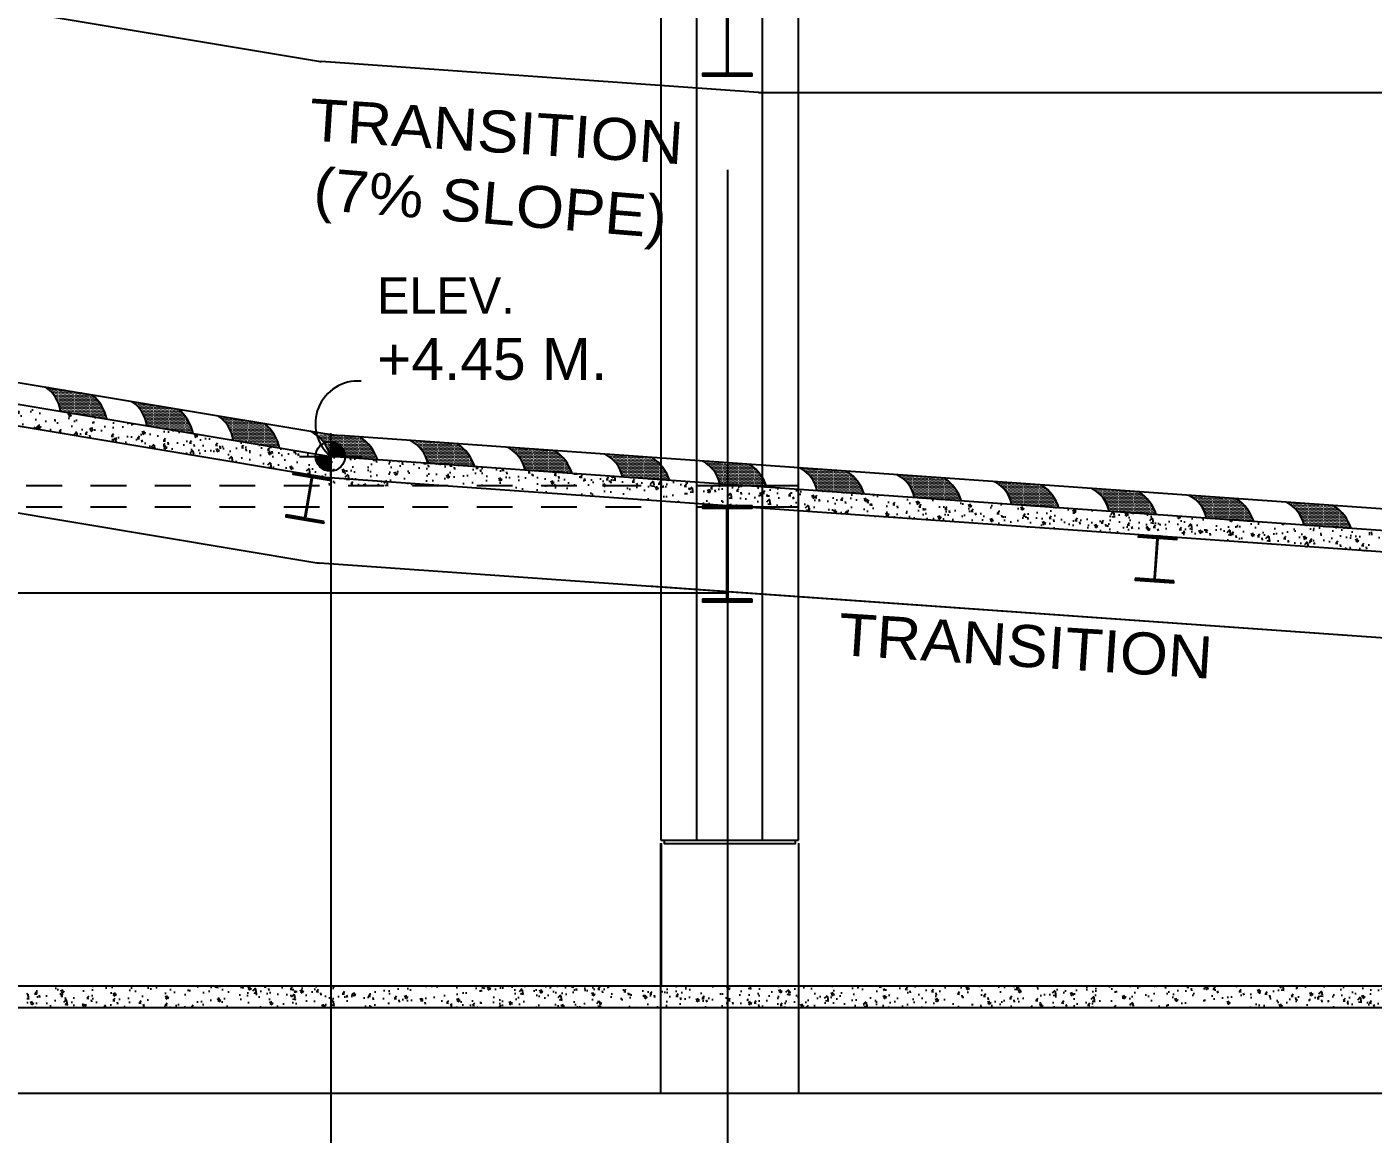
# Model space of a CAD drawing. Header units: millimetres. Extents: x 2148 to 2681, y 758 to 986.
# Drawn here: x 2197.396 to 2202.103, y 784.384 to 788.257 of the extents above; entities that cross this region are included whole.
import ezdxf

# ---------------------------------------------------------------- set-up
doc = ezdxf.new("R2010")
doc.units = ezdxf.units.MM
doc.linetypes.add('CENTER2', pattern=[28.575, 19.05, -3.175, 3.175, -3.175])
doc.linetypes.add('HIDDEN2', pattern=[0.1875, 0.125, -0.0625])
for name, color, linetype in [('0.4', 121, 'Continuous'), ('4CO', 4, 'Continuous'), ('D', 1, 'Continuous'), ('DR', 7, 'Continuous'), ('hacht', 8, 'Continuous'), ('HATCH', 8, 'Continuous'), ('S_GRID LINES', 252, 'Continuous')]:
    doc.layers.add(name, color=color, linetype=linetype)
doc.styles.add('ARIALNW', font='ARIALN.TTF')
doc.styles.add('MMTX$0$ESMX$0$X-OPTA1D', font='x-opta1d')
doc.dimstyles.new('DIM 200', dxfattribs={"dimtxt": 0.36, "dimasz": 0.35, "dimexe": 0.1, "dimexo": 0, "dimgap": 0.08, "dimtad": 1, "dimlfac": 2, "dimrnd": 0.005, "dimzin": 1, "dimdsep": 46, "dimtxsty": 'ARIALNW', "dimcen": 0.09, "dimclrd": 6, "dimclre": 6, "dimclrt": 13, "dimadec": 0, "dimazin": 0, "dimtfac": 1, "dimtofl": 0, "dimtmove": 2, "dimatfit": 3, "dimfxl": 1, "dimtolj": 1, "dimtzin": 0, "dimarcsym": 0})
pattern_1 = [(50, (280.88047, -748.60761), (0.0910923345, -0.0079695428), [0.009525, -0.104775]), (355, (280.88047, -748.60761), (-0.017621413, 0.0955283214), [0.00762, -0.08382]), (100.451, (280.88806, -748.60828), (0.0734712508, 0.087558344), [0.008095, -0.089045]), (46.1842, (280.88047, -748.58221), (0.1355395204, -0.021021164), [0.0142875, -0.1571625]), (96.6356, (280.89177, -748.58396), (0.118702117, 0.123712778), [0.0121425, -0.1335675]), (351.184, (280.88047, -748.58221), (0.118702303, 0.123712559), [0.01143, -0.12573]), (21, (280.89317, -748.58856), (0.07580744, -0.0511327593), [0.009525, -0.104775]), (326, (280.89317, -748.58856), (0.030901014, 0.092093983), [0.00762, -0.08382]), (71.4514, (280.89949, -748.59282), (0.1067082454, 0.040961429), [0.008095, -0.089045]), (37.5, (280.88047, -748.607613), (0.00154430163, 0.04227751944), [0, -0.082804, 0, -0.08509, 0, -0.0841375]), (7.5, (280.88047, -748.607613), (0.03340983126, 0.0500902874), [0, -0.048514, 0, -0.080899, 0, -0.0320675]), (327.5, (280.85215, -748.607613), (0.0677952976, -0.002864372), [0, -0.03175, 0, -0.09906, 0, -0.131445]), (317.5, (280.83945, -748.607613), (0.0740645907, 0.0127132455), [0, -0.041275, 0, -0.065786, 0, -0.093345])]
pattern_2 = [(1e-30, (535.8163574, -718.4118884), (0.00238125, 0.0047625), [0, -0.0047625])]
pattern_3 = [(360, (535.8163574, -718.4118884), (0.00238125, 0.0047625), [0, -0.0047625])]

# ---------------------------------------------------------------- blocks, each defined once
blk = doc.blocks.new('*D2224')
at = {"layer": 'D', "color": 6, "lineweight": -2, "transparency": 16777216}
for p, q in [((2198.4586, 786.7546), (2198.4586, 783.446)), ((2202.7065, 786.4546), (2202.7065, 783.446)), ((2202.3565, 783.546), (2198.8086, 783.546))]:
    blk.add_line(p, q, dxfattribs=at)
at = {"layer": 'D', "color": 6, "transparency": 16777216}
for points in [[(2198.8086, 783.6043), (2198.8086, 783.4877), (2198.4586, 783.546)], [(2202.3565, 783.6043), (2202.3565, 783.4877), (2202.7065, 783.546)]]:
    blk.add_solid(points, dxfattribs=at)
at = {"layer": 'Defpoints', "color": 0, "transparency": 16777216}
for p in [(2198.4586, 786.7546, 0), (2202.7065, 786.4546, 0), (2198.4586, 783.546)]:
    blk.add_point(p, dxfattribs=at)
at = {"layer": 'D', "color": 13, "transparency": 16777216, "insert": (2200.5826, 783.7588), "char_height": 0.26, "attachment_point": 5, "style": 'ARIALNW'}
blk.add_mtext('\\A1;8.50', dxfattribs=at)
blk = doc.blocks.new('*D2228')
at = {"layer": 'D', "color": 6, "lineweight": -2, "transparency": 16777216}
for p, q in [((2189.9962, 788.1673), (2189.9962, 783.446)), ((2198.4586, 786.2777), (2198.4586, 783.446)), ((2190.3462, 783.546), (2198.1086, 783.546))]:
    blk.add_line(p, q, dxfattribs=at)
at = {"layer": 'D', "color": 6, "transparency": 16777216}
for points in [[(2190.3462, 783.6043), (2190.3462, 783.4877), (2189.9962, 783.546)], [(2198.1086, 783.6043), (2198.1086, 783.4877), (2198.4586, 783.546)]]:
    blk.add_solid(points, dxfattribs=at)
at = {"layer": 'Defpoints', "color": 0, "transparency": 16777216}
for p in [(2189.9962, 788.1673), (2198.4586, 786.2777), (2198.4586, 783.546)]:
    blk.add_point(p, dxfattribs=at)
at = {"layer": 'D', "color": 13, "transparency": 16777216, "insert": (2194.2274, 783.7588), "char_height": 0.26, "attachment_point": 5, "style": 'ARIALNW'}
blk.add_mtext('\\A1;16.95', dxfattribs=at)
blk = doc.blocks.new('CROSS')
for points in [[(1929.661, 1536.438), (1929.661, 1536.31), (1929.784, 1536.31, 0.403523)], [(1929.661, 1536.182), (1929.661, 1536.31), (1929.527, 1536.31, 0.424985)]]:
    blk.add_hatch(color=2).paths.add_polyline_path(points)
at = {"color": 2}
for p, q in [((1929.661, 1536.104), (1929.661, 1536.512)), ((1929.388, 1536.31), (1929.927, 1536.31))]:
    blk.add_line(p, q, dxfattribs=at)
blk.add_circle((1929.656, 1536.31), 0.128, dxfattribs=at)

msp = doc.modelspace()

# ---------------------------------------------------------------- hatches: boundary and pattern name
at = {"layer": 'D'}
h = msp.add_hatch(dxfattribs=at)
h.set_pattern_fill('AR-CONC', color=256, scale=0.0005, style=0)
h.set_pattern_definition(pattern_1)
h.paths.add_polyline_path([(2197.6064234, 786.8208213), (2197.6442348, 786.8905469), (2196.4321744, 787.0928884), (2196.408964, 787.0207253)])
h = msp.add_hatch(dxfattribs=at)
h.set_pattern_fill('DOTS', color=256, scale=0.003, style=0)
h.set_pattern_definition(pattern_3)
h.paths.add_polyline_path([(2197.6232146, 786.9700939), (2197.4599001, 786.9973577, -0.226428862), (2197.5127436, 786.9124981), (2197.6754127, 786.8853421, 0.168391638)])
h = msp.add_hatch(dxfattribs=at)
h.set_pattern_fill('DOTS', color=256, scale=0.003, style=0)
h.set_pattern_definition(pattern_3)
h.paths.add_polyline_path([(2197.9250377, 786.9197076), (2197.7617231, 786.9469713, -0.226428862), (2197.8145666, 786.8621117), (2197.9772357, 786.8349557, 0.168391638)])
h = msp.add_hatch(dxfattribs=at)
h.set_pattern_fill('AR-CONC', color=256, scale=0.0005, style=0)
h.set_pattern_definition(pattern_1)
h.paths.add_polyline_path([(2197.6442348, 786.8905469), (2197.6064234, 786.8208213), (2198.4469778, 786.680499), (2198.4586034, 786.7545961)])
h = msp.add_hatch(dxfattribs=at)
h.set_pattern_fill('DOTS', color=256, scale=0.003, style=0)
h.set_pattern_definition(pattern_3)
h.paths.add_polyline_path([(2198.2268607, 786.8693212), (2198.0635461, 786.8965849, -0.226428862), (2198.1163896, 786.8117253), (2198.2790588, 786.7845693, 0.168391638)])
at = {"layer": 'D', "extrusion": (2.04865e-08, -2.09146e-09, 1)}
h = msp.add_hatch(dxfattribs=at)
h.set_pattern_fill('DOTS', color=256, scale=0.003, style=0)
h.set_pattern_definition(pattern_2)
h.paths.add_polyline_path([(2198.5612454, 786.8225346), (2198.396082, 786.8341979, -0.226428862), (2198.4567301, 786.7547284), (2198.6212406, 786.7431112, 0.168391638)])
h = msp.add_hatch(dxfattribs=at)
h.set_pattern_fill('DOTS', color=256, scale=0.003, style=0)
h.set_pattern_definition(pattern_2)
h.paths.add_polyline_path([(2198.9016866, 786.7984938), (2198.7365232, 786.8101571, -0.226428862), (2198.7971713, 786.7306876), (2198.9616818, 786.7190704, 0.168391638)])
h = msp.add_hatch(dxfattribs=at)
h.set_pattern_fill('DOTS', color=256, scale=0.003, style=0)
h.set_pattern_definition(pattern_2)
h.paths.add_polyline_path([(2199.2421278, 786.774453), (2199.0769644, 786.7861163, -0.226428862), (2199.1376125, 786.7066467), (2199.302123, 786.6950295, 0.168391638)])
at = {"layer": 'D'}
h = msp.add_hatch(dxfattribs=at)
h.set_pattern_fill('AR-CONC', color=256, scale=0.0005, style=0)
h.set_pattern_definition(pattern_1)
h.paths.add_polyline_path([(2198.4586034, 786.7545961), (2198.4425284, 786.6521405), (2199.6130364, 786.6521405), (2199.6130364, 786.6730739)])
at = {"layer": 'D', "extrusion": (2.04865e-08, -2.09146e-09, 1)}
h = msp.add_hatch(dxfattribs=at)
h.set_pattern_fill('DOTS', color=256, scale=0.003, style=0)
h.set_pattern_definition(pattern_2)
h.paths.add_polyline_path([(2199.582569, 786.7504121), (2199.4174056, 786.7620754, -0.226428862), (2199.4780537, 786.6826059), (2199.6425643, 786.6709887, 0.168391638)])
h = msp.add_hatch(dxfattribs=at)
h.set_pattern_fill('DOTS', color=256, scale=0.003, style=0)
h.set_pattern_definition(pattern_2)
h.paths.add_polyline_path([(2199.9230102, 786.7263713), (2199.7578468, 786.7380346, -0.226428862), (2199.8184949, 786.6585651), (2199.9830055, 786.6469479, 0.168391638)])
h = msp.add_hatch(dxfattribs=at)
h.set_pattern_fill('DOTS', color=256, scale=0.003, style=0)
h.set_pattern_definition(pattern_2)
h.paths.add_polyline_path([(2200.2634514, 786.7023305), (2200.0982881, 786.7139938, -0.226428862), (2200.1589361, 786.6345242), (2200.3234467, 786.622907, 0.168391638)])
h = msp.add_hatch(dxfattribs=at)
h.set_pattern_fill('DOTS', color=256, scale=0.003, style=0)
h.set_pattern_definition(pattern_2)
h.paths.add_polyline_path([(2200.6038926, 786.6782896), (2200.4387293, 786.6899529, -0.226428862), (2200.4993773, 786.6104834), (2200.6638879, 786.5988662, 0.168391638)])
at = {"layer": 'D'}
h = msp.add_hatch(dxfattribs=at)
h.set_pattern_fill('AR-CONC', color=256, scale=0.0005, style=0)
h.set_pattern_definition(pattern_1)
h.paths.add_polyline_path([(2199.6130364, 786.5978871), (2199.6130364, 786.6521405), (2198.8447567, 786.6521405)])
h = msp.add_hatch(dxfattribs=at)
h.set_pattern_fill('AR-CONC', color=256, scale=0.0005, style=0)
h.set_pattern_definition(pattern_1)
h.paths.add_polyline_path([(2200.0933504, 786.5777139), (2200.0933504, 786.6391557), (2199.9673305, 786.6480548), (2199.9673305, 786.5777139)])
h.paths.add_polyline_path([(2199.9094732, 786.6521405), (2199.8450451, 786.6521405), (2199.8450451, 786.5815034), (2199.9316787, 786.5815034), (2199.9316787, 786.5777139), (2199.9673305, 786.5777139), (2199.9673305, 786.6480548)])
h.paths.add_polyline_path([(2199.8450451, 786.6521405), (2199.738431, 786.6521405), (2199.738431, 786.5890321), (2199.8450451, 786.5815034)])
h.paths.add_polyline_path([(2199.738431, 786.6642189), (2199.6130364, 786.6730739), (2199.6130364, 786.5978871), (2199.738431, 786.5890321)])
h = msp.add_hatch(dxfattribs=at)
h.set_pattern_fill('AR-CONC', color=256, scale=0.0005, style=0)
h.set_pattern_definition(pattern_1)
h.paths.add_polyline_path([(2201.0810663, 786.5694064), (2200.0933504, 786.6391557), (2200.0933504, 786.5639689), (2201.0810663, 786.4942197)])
at = {"layer": 'D', "extrusion": (2.04865e-08, -2.09146e-09, 1)}
h = msp.add_hatch(dxfattribs=at)
h.set_pattern_fill('DOTS', color=256, scale=0.003, style=0)
h.set_pattern_definition(pattern_2)
h.paths.add_polyline_path([(2200.9443338, 786.6542488), (2200.7791705, 786.6659121, -0.226428862), (2200.8398185, 786.5864425), (2201.0043291, 786.5748254, 0.168391638)])
h = msp.add_hatch(dxfattribs=at)
h.set_pattern_fill('DOTS', color=256, scale=0.003, style=0)
h.set_pattern_definition(pattern_2)
h.paths.add_polyline_path([(2201.2847751, 786.630208), (2201.1196117, 786.6418712, -0.226428862), (2201.1802597, 786.5624017), (2201.3447703, 786.5507845, 0.168391638)])
h = msp.add_hatch(dxfattribs=at)
h.set_pattern_fill('DOTS', color=256, scale=0.003, style=0)
h.set_pattern_definition(pattern_2)
h.paths.add_polyline_path([(2201.6252163, 786.6061671), (2201.4600529, 786.6178304, -0.226428862), (2201.5207009, 786.5383609), (2201.6852115, 786.5267437, 0.168391638)])
h = msp.add_hatch(dxfattribs=at)
h.set_pattern_fill('DOTS', color=256, scale=0.003, style=0)
h.set_pattern_definition(pattern_2)
h.paths.add_polyline_path([(2201.9656575, 786.5821263), (2201.8004941, 786.5937896, -0.226428862), (2201.8611421, 786.51432), (2202.0256527, 786.5027028, 0.168391638)])
at = {"layer": 'D'}
h = msp.add_hatch(dxfattribs=at)
h.set_pattern_fill('AR-CONC', color=256, scale=0.0005, style=0)
h.set_pattern_definition(pattern_1)
h.paths.add_polyline_path([(2202.1510765, 786.4938458), (2201.0810663, 786.5694064), (2201.0810663, 786.4942197), (2202.1510765, 786.4186591)])
h = msp.add_hatch(dxfattribs=at)
h.set_pattern_fill('AR-CONC', color=256, scale=0.0005, style=0)
h.set_pattern_definition(pattern_1)
h.paths.add_polyline_path([(2198.7507391, 784.9021405), (2197.3958172, 784.9021405), (2197.3958172, 784.8271405), (2198.7507391, 784.8271405)])
h = msp.add_hatch(dxfattribs=at)
h.set_pattern_fill('AR-CONC', color=256, scale=0.0005, style=0)
h.set_pattern_definition(pattern_1)
h.paths.add_polyline_path([(2200.0382677, 784.9021405), (2198.7507391, 784.9021405), (2198.7507391, 784.8271405), (2200.0382677, 784.8271405)])
h = msp.add_hatch(dxfattribs=at)
h.set_pattern_fill('AR-CONC', color=256, scale=0.0005, style=0)
h.set_pattern_definition(pattern_1)
h.paths.add_polyline_path([(2201.1703588, 784.9021405), (2200.0382677, 784.9021405), (2200.0382677, 784.8271405), (2201.1703588, 784.8271405)])
h = msp.add_hatch(dxfattribs=at)
h.set_pattern_fill('AR-CONC', color=256, scale=0.0005, style=0)
h.set_pattern_definition(pattern_1)
h.paths.add_polyline_path([(2202.5275224, 784.9021405), (2201.1726004, 784.9021405), (2201.1726004, 784.8271405), (2202.5275224, 784.8271405)])
at = {"layer": 'HATCH', "ltscale": 0.5}
h = msp.add_hatch(dxfattribs=at)
h.set_pattern_fill('ANSI31', color=256, scale=0.008573, style=0)
h.set_pattern_definition([(45, (70564.4954713, 3144.7176549), (-0.000757771095196, 0.000757771095196), [])])
edge = h.paths.add_edge_path()
edge.add_line((2199.9316788, 788.0942196), (2199.8508271, 788.0942196))
edge.add_arc((2199.8508271, 788.0975629), 0.0033433, 174.0972671, 269.9999999, ccw=False)
edge.add_line((2199.8475015, 788.0979067), (2199.8475015, 788.3150649))
edge.add_arc((2199.8508271, 788.3154088), 0.0033433, 89.6345545, 185.9027327, ccw=False)
edge.add_line((2199.8508484, 788.318752), (2199.9316788, 788.318752))
edge.add_line((2199.9316788, 788.318752), (2199.9316788, 788.3273252))
edge.add_line((2199.9316788, 788.3273252), (2199.7584117, 788.3273252))
edge.add_line((2199.7584117, 788.3273252), (2199.7584117, 788.318752))
edge.add_line((2199.7584117, 788.318752), (2199.8390069, 788.318752))
edge.add_arc((2199.8390282, 788.3154088), 0.0033433, -4.2920934, 90.3654452, ccw=False)
edge.add_line((2199.8423622, 788.3151585), (2199.8423622, 788.0978131))
edge.add_arc((2199.8390282, 788.0975629), 0.0033433, -89.9999996, 4.2920937, ccw=False)
edge.add_line((2199.8390282, 788.0942196), (2199.7584117, 788.0942196))
edge.add_line((2199.7584117, 788.0942196), (2199.7584117, 788.0856464))
edge.add_line((2199.7584117, 788.0856464), (2199.9316788, 788.0856464))
edge.add_line((2199.9316788, 788.0856464), (2199.9316788, 788.0942196))
h = msp.add_hatch(dxfattribs=at)
h.set_pattern_fill('ANSI31', color=256, scale=0.006687, angle=-9.564972, style=0)
h.set_pattern_definition([(35.4350279525, (55086.9122674, -6261.5395661), (-0.000484630131475, 0.000681058676674), [])])
edge = h.paths.add_edge_path()
edge.add_line((2198.4352162, 786.5270555), (2198.3730287, 786.5375346))
edge.add_arc((2198.373462, 786.5401061), 0.0026078, 164.532295, 260.4350279, ccw=False)
edge.add_line((2198.3709487, 786.5408016), (2198.3941254, 786.678342))
edge.add_arc((2198.3967279, 786.6781754), 0.0026078, 80.0695825, 176.3377607, ccw=False)
edge.add_line((2198.3971776, 786.6807442), (2198.4593487, 786.6702678))
edge.add_line((2198.4593487, 786.6702678), (2198.4604599, 786.6768619))
edge.add_line((2198.4604599, 786.6768619), (2198.3271905, 786.699319))
edge.add_line((2198.3271905, 786.699319), (2198.3260793, 786.6927248))
edge.add_line((2198.3260793, 786.6927248), (2198.3880696, 786.6822789))
edge.add_arc((2198.3876527, 786.6797047), 0.0026078, -13.8570655, 80.8004731, ccw=False)
edge.add_line((2198.3901846, 786.6790801), (2198.3669836, 786.5413957))
edge.add_arc((2198.3643868, 786.5416354), 0.0026078, 260.4350283, 354.7271216, ccw=False)
edge.add_line((2198.3639535, 786.5390638), (2198.3019468, 786.5495125))
edge.add_line((2198.3019468, 786.5495125), (2198.3008356, 786.5429184))
edge.add_line((2198.3008356, 786.5429184), (2198.4341051, 786.5204613))
edge.add_line((2198.4341051, 786.5204613), (2198.4352162, 786.5270555))
h = msp.add_hatch(dxfattribs=at)
h.set_pattern_fill('ANSI31', color=256, scale=0.008573, style=0)
h.set_pattern_definition([(45, (70564.4954712, 3142.9718331), (-0.000757771095196, 0.000757771095196), [])])
edge = h.paths.add_edge_path()
edge.add_line((2199.9316787, 786.2548549), (2199.850827, 786.2548549))
edge.add_arc((2199.850827, 786.2581983), 0.0033433, 174.0972671, 269.9999999, ccw=False)
edge.add_line((2199.8475014, 786.2585421), (2199.8475014, 786.5692431))
edge.add_arc((2199.850827, 786.5695869), 0.0033433, 89.6345545, 185.9027327, ccw=False)
edge.add_line((2199.8508483, 786.5729302), (2199.9316787, 786.5729302))
edge.add_line((2199.9316787, 786.5729302), (2199.9316787, 786.5815034))
edge.add_line((2199.9316787, 786.5815034), (2199.7584116, 786.5815034))
edge.add_line((2199.7584116, 786.5815034), (2199.7584116, 786.5729302))
edge.add_line((2199.7584116, 786.5729302), (2199.8390068, 786.5729302))
edge.add_arc((2199.8390281, 786.5695869), 0.0033433, -4.2920934, 90.3654452, ccw=False)
edge.add_line((2199.8423621, 786.5693367), (2199.8423621, 786.2584485))
edge.add_arc((2199.8390281, 786.2581983), 0.0033433, -89.9999996, 4.2920936, ccw=False)
edge.add_line((2199.8390281, 786.2548549), (2199.7584116, 786.2548549))
edge.add_line((2199.7584116, 786.2548549), (2199.7584116, 786.2462817))
edge.add_line((2199.7584116, 786.2462817), (2199.9316787, 786.2462817))
edge.add_line((2199.9316787, 786.2462817), (2199.9316787, 786.2548549))
h = msp.add_hatch(dxfattribs=at)
h.set_pattern_fill('ANSI31', color=256, scale=0.006687, angle=-4.0393338, style=0)
h.set_pattern_definition([(40.9606661949, (55522.7884023, -1136.3042781), (-0.000547958083558, 0.000631228345426), [])])
edge = h.paths.add_edge_path()
edge.add_line((2201.4065011, 786.3189417), (2201.3435935, 786.3233841))
edge.add_ellipse((2201.3437772, 786.3259854), major_axis=(0, 0.0026078), ratio=1, start_angle=80.0579333, end_angle=175.9606661, ccw=False)
edge.add_line((2201.3412085, 786.3264356), (2201.3510337, 786.4655686))
edge.add_ellipse((2201.3536401, 786.4656534), major_axis=(0, 0.0026078), ratio=1, start_angle=-4.4047793, end_angle=91.8633989, ccw=False)
edge.add_line((2201.3538403, 786.4682535), (2201.4167314, 786.4638123))
edge.add_line((2201.4167314, 786.4638123), (2201.4172025, 786.4704828))
edge.add_line((2201.4172025, 786.4704828), (2201.2823899, 786.4800028))
edge.add_line((2201.2823899, 786.4800028), (2201.2819188, 786.4733324))
edge.add_line((2201.2819188, 786.4733324), (2201.3446269, 786.4689041))
edge.add_ellipse((2201.3444598, 786.4663017), major_axis=(0, 0.0026078), ratio=1, start_angle=261.6685727, end_angle=356.3261113, ccw=False)
edge.add_line((2201.3470401, 786.4659238), (2201.3372047, 786.3266452))
edge.add_ellipse((2201.3345969, 786.3266337), major_axis=(0, 0.0026078), ratio=1, start_angle=175.9606666, end_angle=270.2527599, ccw=False)
edge.add_line((2201.3344132, 786.3240324), (2201.2716885, 786.3284618))
edge.add_line((2201.2716885, 786.3284618), (2201.2712175, 786.3217913))
edge.add_line((2201.2712175, 786.3217913), (2201.4060301, 786.3122713))
edge.add_line((2201.4060301, 786.3122713), (2201.4065011, 786.3189417))

# ---------------------------------------------------------------- linework, layer by layer
at = {"color": 2}
for p, q in [((2189.9720182, 788.0953099, 0), (2198.4469778, 786.680499, 0)), ((2202.698623, 786.3799931, 0), (2198.4545047, 786.6796988, 0))]:
    msp.add_line(p, q, dxfattribs=at)
at = {"ltscale": 0.05}
for p, q in [((2199.6130364, 785.411652, 0), (2200.0933504, 785.411652, 0)), ((2199.6130364, 785.411652, -0.0000001), (2200.0933504, 785.411652, -0.0000001)), ((2199.738431, 785.411652, 0), (2199.9673305, 785.411652, 0))]:
    msp.add_line(p, q, dxfattribs=at)
at = {"color": 2}
for centre in [(2198.431487, 788.2349119, 0.0000039), (2198.4615488, 786.7794504, 0.0000039)]:
    msp.add_arc(centre, 0.1, 260.5224335, 265.9606662, dxfattribs=at)
at = {"layer": '0.4', "color": 4, "ltscale": 0.5}
for p in [(2189.996172, 788.1673155, 0), (2202.7065351, 786.4546212, 0)]:
    msp.add_line(p, (2198.4586034, 786.7545961, 0), dxfattribs=at)
at = {"layer": '4CO', "ltscale": 0.5}
for p, q in [((2199.6130364, 785.4021405, 0), (2199.6130364, 784.9021405, 0)), ((2200.0933504, 785.4021405, 0), (2200.0933504, 784.9021405, 0))]:
    msp.add_line(p, q, dxfattribs=at)
at = {"layer": '4CO'}
msp.add_line((2177.5935748, 784.5271405, 0), (2217.5266552, 784.5271405, 0), dxfattribs=at)
at = {"layer": 'D', "color": 8, "ltscale": 0.5}
for p, q in [((2199.6130364, 785.411652, -0.0000001), (2199.6130364, 791.8271405, -0.0000001)), ((2200.0933504, 785.411652, 0), (2200.0933504, 791.8271405, 0))]:
    msp.add_line(p, q, dxfattribs=at)
at = {"layer": 'D', "color": 3, "ltscale": 0.5}
for p, q in [((2199.738431, 785.411652, 0), (2199.738431, 791.8271405, 0)), ((2199.9673305, 785.411652, 0), (2199.9673305, 791.8271405, 0))]:
    msp.add_line(p, q, dxfattribs=at)
at = {"layer": 'D', "ltscale": 0.5}
for p, q in [((2199.6127251, 785.411652, 0), (2200.0930364, 785.411652, 0)), ((2199.6130364, 785.411652, 0), (2200.0933478, 785.411652, 0))]:
    msp.add_line(p, q, dxfattribs=at)
at = {"layer": 'D', "color": 3, "ltscale": 0.5}
for points, elevation in [([(2199.9316788, 788.0942196), (2199.8508271, 788.0942196, -0.444720244), (2199.8475015, 788.0979067), (2199.8475015, 788.3150649, -0.446631522), (2199.8508484, 788.318752), (2199.9316788, 788.318752), (2199.9316788, 788.3273252), (2199.7584117, 788.3273252), (2199.7584117, 788.318752), (2199.8390069, 788.318752, -0.438228127), (2199.8423622, 788.3151585), (2199.8423622, 788.0978131, -0.436328672), (2199.8390282, 788.0942196), (2199.7584117, 788.0942196), (2199.7584117, 788.0856464), (2199.9316788, 788.0856464)], 0), ([(2198.4352162, 786.5270555), (2198.3730287, 786.5375346, -0.444720244), (2198.3709487, 786.5408016), (2198.3941254, 786.678342, -0.446631522), (2198.3971776, 786.6807442), (2198.4593487, 786.6702678), (2198.4604599, 786.6768619), (2198.3271905, 786.699319), (2198.3260793, 786.6927248), (2198.3880696, 786.6822789, -0.438228127), (2198.3901846, 786.6790801), (2198.3669836, 786.5413957, -0.436328672), (2198.3639535, 786.5390638), (2198.3019468, 786.5495125), (2198.3008356, 786.5429184), (2198.4341051, 786.5204613)], -0.0000004), ([(2199.9316787, 786.2548549), (2199.850827, 786.2548549, -0.444720244), (2199.8475014, 786.2585421), (2199.8475014, 786.5692431, -0.446631522), (2199.8508483, 786.5729302), (2199.9316787, 786.5729302), (2199.9316787, 786.5815034), (2199.7584116, 786.5815034), (2199.7584116, 786.5729302), (2199.8390068, 786.5729302, -0.438228127), (2199.8423621, 786.5693367), (2199.8423621, 786.2584485, -0.436328672), (2199.8390281, 786.2548549), (2199.7584116, 786.2548549), (2199.7584116, 786.2462817), (2199.9316787, 786.2462817)], 0), ([(2201.4065011, 786.3189417), (2201.3435935, 786.3233841, -0.444720244), (2201.3412085, 786.3264356), (2201.3510337, 786.4655686, -0.446631522), (2201.3538403, 786.4682535), (2201.4167314, 786.4638123), (2201.4172025, 786.4704828), (2201.2823899, 786.4800028), (2201.2819188, 786.4733324), (2201.3446269, 786.4689041, -0.438228127), (2201.3470401, 786.4659238), (2201.3372047, 786.3266452, -0.436328672), (2201.3344132, 786.3240324), (2201.2716885, 786.3284618), (2201.2712175, 786.3217913), (2201.4060301, 786.3122713)], 0)]:
    msp.add_lwpolyline(points, format="xyb", close=True, dxfattribs=dict(at, elevation=elevation))
at = {"layer": 'D', "color": 3, "ltscale": 0.5, "elevation": 0}
msp.add_lwpolyline([(2199.6247901, 785.411652), (2200.0818565, 785.411652), (2200.0818565, 785.399747), (2199.6247901, 785.399747)], close=True, dxfattribs=at)
at = {"layer": 'D'}
for centre, radius, start, end in [((2198.5532081, 786.869212, 0), 0.1488699, 85.6933514, 230.4649415), ((2197.397432, 786.8995747, 0.0000015), 0.1160335, 6.3946623, 57.4277923), ((2197.527056, 786.8524204, 0.0000015), 0.1519656, 12.5116958, 50.7455263), ((2197.6992551, 786.8491883, 0.0000015), 0.1160335, 6.3946623, 57.4277923), ((2197.8288791, 786.802034, 0.0000015), 0.1519656, 12.5116958, 50.7455263), ((2198.0010781, 786.7988019, 0.0000015), 0.1160335, 6.3946623, 57.4277923), ((2198.1307021, 786.7516477, 0.0000015), 0.1519656, 12.5116958, 50.7455263)]:
    msp.add_arc(centre, radius, start, end, dxfattribs=at)
at = {"layer": 'D', "extrusion": (2.04865e-08, -2.09146e-09, 1)}
for centre, radius, start, end in [((2198.3283402, 786.7241515, 0.0000434), 0.1319807, 13.3958378, 63.9198814), ((2198.4766718, 786.6962776, 0.0000435), 0.1519656, 17.9499285, 56.1837589), ((2198.6836035, 786.706894, 0.0000435), 0.1160335, 11.8328949, 62.866025), ((2198.817113, 786.6722368, 0.0000435), 0.1519656, 17.9499285, 56.1837589), ((2199.0240447, 786.6828531, 0.0000435), 0.1160335, 11.8328949, 62.866025), ((2199.1575542, 786.6481959, 0.0000435), 0.1519656, 17.9499285, 56.1837589), ((2199.3644859, 786.6588123, 0.0000435), 0.1160335, 11.8328949, 62.866025), ((2199.4979954, 786.6241551, 0.0000435), 0.1519656, 17.9499285, 56.1837589), ((2199.7049271, 786.6347715, 0.0000435), 0.1160335, 11.8328949, 62.866025), ((2199.8384366, 786.6001142, 0.0000435), 0.1519656, 17.9499285, 56.1837589), ((2200.0453684, 786.6107306, 0.0000435), 0.1160335, 11.8328949, 62.866025), ((2200.1788779, 786.5760734, 0.0000435), 0.1519656, 17.9499285, 56.1837589), ((2200.3858096, 786.5866898, 0.0000435), 0.1160335, 11.8328949, 62.866025), ((2200.5193191, 786.5520326, 0.0000435), 0.1519656, 17.9499285, 56.1837589), ((2200.7262508, 786.562649, 0.0000435), 0.1160335, 11.8328949, 62.866025), ((2200.8597603, 786.5279917, 0.0000435), 0.1519656, 17.9499285, 56.1837589), ((2201.066692, 786.5386081, 0.0000435), 0.1160335, 11.8328949, 62.866025), ((2201.2002015, 786.5039509, 0.0000435), 0.1519656, 17.9499285, 56.1837589), ((2201.4071332, 786.5145673, 0.0000435), 0.1160335, 11.8328949, 62.866025), ((2201.5406427, 786.4799101, 0.0000435), 0.1519656, 17.9499285, 56.1837589), ((2201.7475744, 786.4905264, 0.0000435), 0.1160335, 11.8328949, 62.866025), ((2201.8810839, 786.4558692, 0.0000435), 0.1519656, 17.9499285, 56.1837589)]:
    msp.add_arc(centre, radius, start, end, dxfattribs=at)
at = {"layer": 'DR', "ltscale": 0.5}
for p, q in [((2199.738431, 786.6521405, 0), (2200.0933504, 786.6521405, 0)), ((2199.738431, 786.5777139, 0), (2200.0933504, 786.5777139, 0)), ((2199.6117255, 785.4021405, 0), (2199.6117255, 784.5271405, 0)), ((2200.0933504, 785.4021405, 0), (2200.0933504, 784.5271405, 0)), ((2177.5935748, 784.9021405, 0), (2212.831817, 784.9021405, 0)), ((2177.5935748, 784.8271405, 0), (2212.831817, 784.8271405, 0))]:
    msp.add_line(p, q, dxfattribs=at)
at = {"layer": 'hacht', "color": 8, "ltscale": 0.5}
for p, q in [((2190.1784964, 789.5112833, 0), (2198.4150208, 788.1362768, 0)), ((2190.0285749, 788.2379441, 0), (2198.4440172, 786.833069, 0)), ((2199.9541063, 788.0271405, 0), (2198.4244428, 788.1351603, 0)), ((2199.9541063, 788.0271405, 0), (2212.831817, 788.0271405, 0)), ((2199.9541063, 788.0271405, 0), (2212.831817, 788.0271405, 0)), ((2189.9226198, 787.7994048, 0), (2198.4097377, 786.3825642, 0)), ((2202.7144473, 786.5292492, 0), (2198.4911272, 786.8274862, 0)), ((2202.6669743, 786.081481, 0), (2198.4191597, 786.3814477, 0)), ((2202.5896488, 786.0869414, 0), (2199.5688552, 786.3002599, 0)), ((2177.5935748, 786.2777139, 0), (2199.8450451, 786.2777139, 0))]:
    msp.add_line(p, q, dxfattribs=at)
for centre, radius in [((2198.5263479, 787.3262441, 0.0000043), 0.5), ((2198.4262039, 786.4811992, 0.0000039), 0.1)]:
    msp.add_arc(centre, radius, 260.5224335, 265.9606662, dxfattribs=at)
at = {"layer": 'HATCH', "linetype": 'HIDDEN2'}
for p, q in [((2177.5935748, 786.6521405, 0), (2199.6130364, 786.6521405, 0)), ((2177.5935748, 786.5777139, 0), (2199.6130364, 786.5777139, 0))]:
    msp.add_line(p, q, dxfattribs=at)
at = {"layer": 'S_GRID LINES', "linetype": 'CENTER2', "ltscale": 0.2}
msp.add_line((2199.8450451, 793.4716726, 0), (2199.8450451, 783.6519466, 0), dxfattribs=at)

# ---------------------------------------------------------------- block references
at = {"layer": 'D', "xscale": 0.4043520000001308, "yscale": 0.4043520000001308, "zscale": 0.4043520000001308}
msp.add_blockref('CROSS', (1418.1965116, 165.5444841, 0), dxfattribs=at)

# ---------------------------------------------------------------- texts
at = {"color": 2, "style": 'MMTX$0$ESMX$0$X-OPTA1D', "width": 1.1}
for s, rotation, p in [('TRANSITION', 356.3512189, (2198.379439, 787.8595145, 0.0000001)), ('(7%%% SLOPE)', 355.3215447, (2198.3936262, 787.6184894, 0)), ('TRANSITION', 356.3512189, (2200.2299059, 786.0599172, 0))]:
    msp.add_text(s, height=0.147, rotation=rotation, dxfattribs=at).set_placement(p)
at = {"color": 2, "insert": (2198.62011, 787.3805458, 0), "char_height": 0.147, "width": 3.275374304, "attachment_point": 1, "rotation": 0.0126354, "style": 'MMTX$0$ESMX$0$X-OPTA1D'}
msp.add_mtext('{\\H0.8639x;ELEV.} \\P{\\fArial|b0|i0|c0|p34;+4\\fArial|b0|i0|c238|p34;.\\fArial|b0|i0|c0|p34;45\\fArial|b0|i0|c238|p34; M\\fArial|b0|i0|c0|p34;.}', dxfattribs=at)

# ---------------------------------------------------------------- dimensions: what is measured, and where the dimension line sits
at = {"layer": 'D', "color": 2}
dim = msp.add_linear_dim(base=(2198.4586034, 783.5460066, 0), p1=(2189.996172, 788.1673155, 0), p2=(2198.4586034, 786.2777139, 0), text='16.95', dimstyle='DIM 200', override={"dimtxt": 0.26, "dimfxl": 0.03}, dxfattribs=at)
dim.commit()
dim.dimension.update_dxf_attribs({"geometry": '*D2228', "text_midpoint": (2194.2273877, 783.7587556, 0)})
dim = msp.add_linear_dim(base=(2198.4586034, 783.5460066, 0), p1=(2202.7065351, 786.4546212, 0), p2=(2198.4586034, 786.7545961, 0), dimstyle='DIM 200', override={"dimtxt": 0.26, "dimfxl": 0.03}, dxfattribs=at)
dim.commit()
dim.dimension.update_dxf_attribs({"geometry": '*D2224', "text_midpoint": (2200.5825693, 783.7587556, 0)})

doc.saveas('drawing.dxf')
